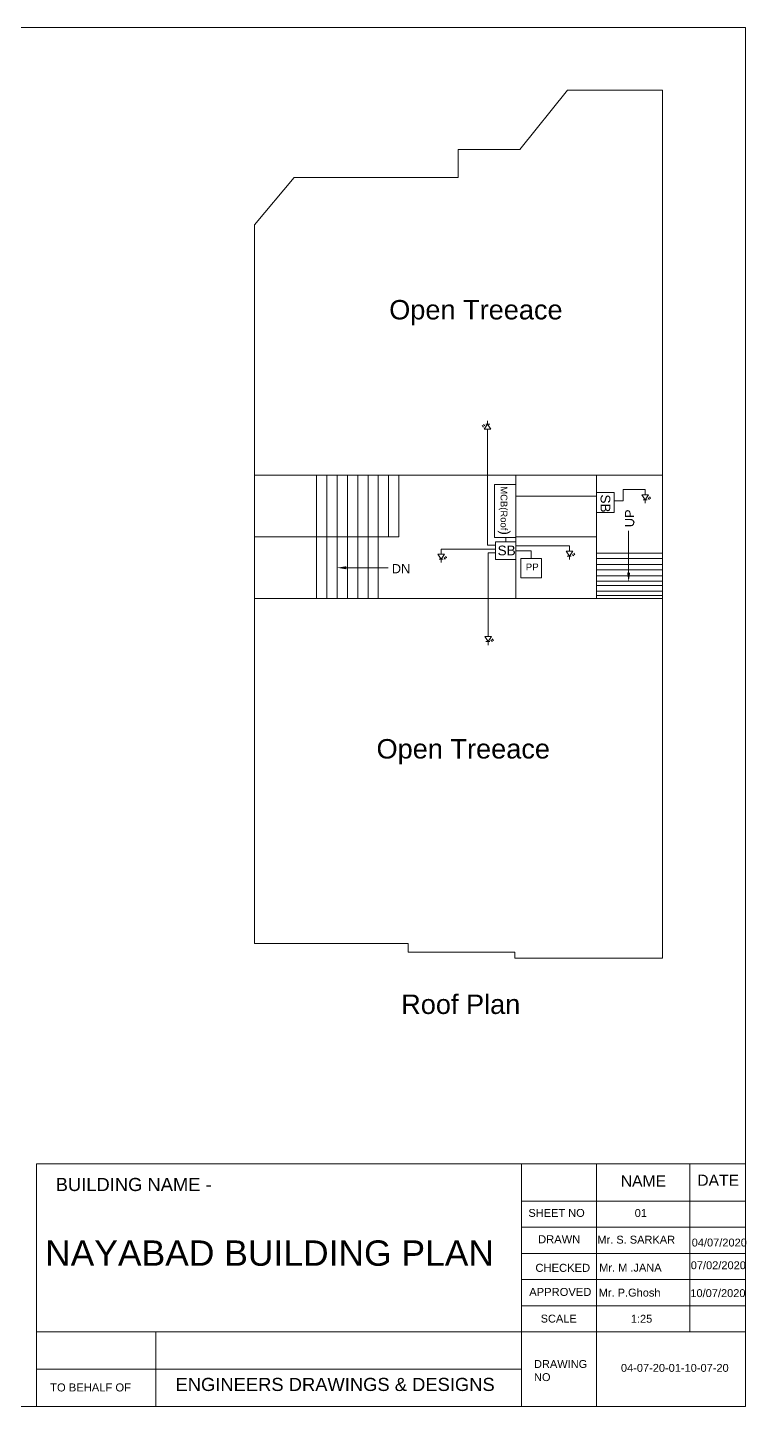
# Model space of a CAD drawing. Header units: inches. Extents: x 0 to 34628, y 0 to 24475.
# Drawn here: x 21875 to 34628, y 0 to 24475 of the extents above; entities that cross this region are included whole.
import ezdxf

# ---------------------------------------------------------------- set-up
doc = ezdxf.new("R2010")
doc.units = ezdxf.units.IN
doc.header["$LTSCALE"] = 500
doc.header["$MEASUREMENT"] = 0
for name, color, linetype, lineweight in [('LED with Phase', 6, 'Continuous', 9), ('Light with Phase', 3, 'Continuous', 9), ('PP with Phase', 4, 'Continuous', 9)]:
    doc.layers.add(name, color=color, linetype=linetype, lineweight=lineweight)
doc.styles.add('A1', font='arial.ttf')
doc.styles.get("Standard").update_dxf_attribs({"font": 'arial.ttf'})

# ---------------------------------------------------------------- blocks, each defined once
blk = doc.blocks.new('LED')
at = {"layer": 'LED with Phase', "lineweight": 9}
for p, q in [((0, -91), (0, 0)), ((0, -181), (-59, -91)), ((33, -181), (-38, -181)), ((59, -91), (0, -181)), ((0, -181), (0, -241)), ((0, -181), (33, -181)), ((64, -166), (51, -149)), ((72, -177), (60, -170)), ((69, -163), (72, -177)), ((88, -148), (75, -130)), ((96, -158), (83, -151)), ((92, -144), (96, -158))]:
    blk.add_line(p, q, dxfattribs=at)
for points in [[(59, -91), (-59, -91)], [(60, -170), (69, -163)], [(83, -151), (92, -144)]]:
    blk.add_lwpolyline(points, dxfattribs=at)
blk = doc.blocks.new('Power Point')
at = {"lineweight": 9}
blk.add_lwpolyline([(0, 183), (364, 183), (364, -158), (0, -158)], close=True, dxfattribs=at)
at = {"lineweight": 9, "insert": (84, 97), "char_height": 123.7, "attachment_point": 1}
blk.add_mtext_dynamic_manual_height_columns('PP', width=0.843, gutter_width=65.1, heights=[0], dxfattribs=at)
blk = doc.blocks.new('Nayabad Electrical')
at = {"lineweight": 9}
for p, q in [((-34615, 24475), (0, 24475)), ((0, 0), (0, 24475)), ((-4006, 22309), (-3161, 23366)), ((-3161, 23366), (-1476, 23366)), ((-5102, 21815), (-5102, 22309)), ((-5102, 22309), (-4006, 22309)), ((-8712, 20974), (-8010, 21815)), ((-8010, 21815), (-5102, 21815)), ((-8712, 20974), (-8712, 8218)), ((-1975, 15702), (-1979, 15689)), ((-5986, 8218), (-8712, 8218)), ((-5986, 8066), (-5986, 8218)), ((-1478, 7958), (-4096, 7958)), ((0, 0), (0, 7576)), ((0, 4305), (-12584, 4305)), ((-12584, 4305), (-12584, 0)), ((-3974, 1325), (-3974, 4305)), ((-2649, 1325), (-2649, 4305)), ((-993, 1325), (-993, 4305)), ((0, 4305), (0, 0)), ((0, 4305), (0, 0)), ((0, 4305), (0, 0)), ((0, 3643), (-3974, 3643)), ((0, 3179), (-3974, 3179)), ((0, 2715), (-3974, 2715)), ((0, 2252), (-3974, 2252)), ((0, 1788), (-3974, 1788)), ((-12584, 1325), (0, 1325)), ((-10466, 1325), (-10466, 0)), ((-3974, 1325), (-3974, 0)), ((-2649, 1325), (-2649, 0)), ((-12584, 662), (-10928, 662)), ((-10928, 662), (-3974, 662)), ((-34615, 0), (0, 0)), ((-22144, 0), (0, 0)), ((-12584, 0), (0, 0)), ((-12584, 0), (0, 0)), ((-12584, 0), (0, 0)), ((0, 0), (0, 0)), ((0, 0), (0, 0)), ((0, 0), (0, 0))]:
    blk.add_line(p, q, dxfattribs=at)
at = {"linetype": 'ByBlock', "lineweight": 9}
for p, q in [((-1478, 16532), (-1476, 23366)), ((-1478, 16532), (-4790, 16533)), ((-4077, 16532), (-4077, 14338)), ((-2649, 16532), (-2649, 14338)), ((-4077, 16155), (-2649, 16155)), ((-4257, 15347), (-4257, 15425)), ((-4038, 15435), (-4077, 15435)), ((-3672, 15435), (-2649, 15435)), ((-1478, 15151), (-1478, 15212)), ((-2649, 15143), (-1478, 15143)), ((-2649, 15048), (-1478, 15048)), ((-2649, 14943), (-1478, 14943)), ((-2649, 14848), (-1478, 14848)), ((-2649, 14744), (-1478, 14744)), ((-2649, 14649), (-1478, 14649)), ((-2649, 14569), (-1478, 14569)), ((-2649, 14473), (-1478, 14473)), ((-5054, 14338), (-1478, 14338)), ((-2649, 14394), (-1478, 14394)), ((-1478, 14338), (-1478, 7958)), ((-5986, 8066), (-4096, 8066)), ((-4096, 7958), (-4096, 8066))]:
    blk.add_line(p, q, dxfattribs=at)
at = {"linetype": 'ByBlock', "lineweight": 9, "ltscale": 5}
for p, q in [((-8712, 14338), (-8712, 16533)), ((-8549, 16533), (-6476, 16533)), ((-7614, 15435), (-7614, 16533)), ((-7431, 15435), (-7431, 16533)), ((-7249, 15435), (-7249, 16533)), ((-7066, 15435), (-7066, 16533)), ((-6883, 15435), (-6883, 16533)), ((-6700, 15435), (-6700, 16533)), ((-6517, 15435), (-6517, 16533)), ((-6334, 15435), (-6334, 16533)), ((-6151, 15435), (-6151, 16533)), ((-4790, 16533), (-6151, 16533)), ((-1478, 15212), (-1478, 16532)), ((-7614, 15435), (-8712, 15435)), ((-7614, 15435), (-6517, 15435)), ((-7614, 15435), (-7614, 14338)), ((-7431, 15435), (-7431, 14338)), ((-7249, 15435), (-7249, 14338)), ((-7066, 15435), (-7066, 14338)), ((-6883, 15435), (-6883, 14338)), ((-6700, 15435), (-6700, 14338)), ((-6517, 15435), (-6517, 14338)), ((-6517, 15435), (-6151, 15435)), ((-4038, 15435), (-3672, 15435)), ((-2076, 14798), (-2076, 15542)), ((-1478, 14338), (-1478, 15151)), ((-7086, 14887), (-6342, 14887)), ((-8549, 14338), (-6476, 14338))]:
    blk.add_line(p, q, dxfattribs=at)
blk.add_lwpolyline([(-5054, 14338), (-8712, 14338), (-8712, 16533), (-5054, 16533)], dxfattribs=at)
at = {"linetype": 'ByBlock', "lineweight": 9}
for points in [[(-4077, 16365), (-4077, 15425), (-4455, 15425), (-4455, 16365)], [(-2335, 16223), (-2335, 15865), (-2649, 15865), (-2649, 16223)], [(-4436, 15347), (-4077, 15347), (-4077, 15032), (-4436, 15032)]]:
    blk.add_lwpolyline(points, close=True, dxfattribs=at)
at = {"linetype": 'ByBlock', "lineweight": 9, "ltscale": 5}
for points in [[(-7086, 14914), (-7086, 14860), (-7249, 14887)], [(-2103, 14798), (-2049, 14798), (-2076, 14635)]]:
    blk.add_solid(points, dxfattribs=at)
at = {"layer": 'LED with Phase'}
for p, q in [((-4579, 17255), (-4579, 15289)), ((-2172, 16274), (-2172, 16075)), ((-2172, 16274), (-1782, 16274)), ((-2172, 16075), (-2335, 16075)), ((-4579, 15289), (-4436, 15289)), ((-4077, 15273), (-3126, 15273)), ((-4571, 13756), (-4571, 15150)), ((-4571, 15150), (-4436, 15150))]:
    blk.add_line(p, q, dxfattribs=at)
blk.add_lwpolyline([(-5401, 15219), (-4436, 15219)], dxfattribs=at)
at = {"layer": 'PP with Phase', "linetype": 'ByBlock', "lineweight": 9}
for p, q in [((-4077, 15189), (-3804, 15189)), ((-3804, 15189), (-3804, 15048))]:
    blk.add_line(p, q, dxfattribs=at)
at = {"layer": 'Light with Phase', "rotation": 180}
blk.add_blockref('LED', (-4579, 17255), dxfattribs=at)
at = {"layer": 'Light with Phase'}
for p in [(-1782, 16274), (-5401, 15219), (-3126, 15273), (-4571, 13756)]:
    blk.add_blockref('LED', p, dxfattribs=at)
at = {"layer": 'PP with Phase'}
blk.add_blockref('Power Point', (-3986, 14865), dxfattribs=at)
at = {"linetype": 'ByBlock', "lineweight": 9, "style": 'A1'}
blk.add_text('UP', height=162.6, rotation=90, dxfattribs=at).set_placement((-1979, 15606))
blk.add_text('DN', height=162.6, dxfattribs=at).set_placement((-6278, 14789))
at = {"lineweight": 9}
for s, height, p in [('NAME', 198.7, (-2215, 3903)), ('DATE', 198.7, (-858, 3916)), ('DRAWN', 142.1, (-3683, 2896)), ('CHECKED', 142.1, (-3730, 2389)), ('APPROVED', 142.1, (-3840, 1961))]:
    blk.add_text(s, height=height, dxfattribs=at).set_placement(p)
at = {"lineweight": 9, "attachment_point": 5, "style": 'A1'}
for s, insert, char_height, width in [('Open Treeace', (-4786, 19415), 344.57, 4456.41), ('Open Treeace', (-5010, 11621), 344.57, 4456.41), ('Roof Plan', (-5055, 7136), 344.6, 10122.89), ('NAYABAD BUILDING PLAN', (-8447, 2719), 450, 10122.89)]:
    blk.add_mtext(s, dxfattribs=dict(at, insert=insert, char_height=char_height, width=width))
at = {"linetype": 'ByBlock', "lineweight": 9, "attachment_point": 1, "rotation": 270}
for s, insert, char_height in [('{\\H0.69661x;MCB(Roof})', (-4176, 16333), 172.26), ('SB', (-2402, 16188), 172.3)]:
    blk.add_mtext_dynamic_manual_height_columns(s, width=230.83, gutter_width=65.1, heights=[0], dxfattribs=dict(at, insert=insert, char_height=char_height))
at = {"linetype": 'ByBlock', "lineweight": 9, "insert": (-4401, 15280), "char_height": 172.3, "attachment_point": 1}
blk.add_mtext_dynamic_manual_height_columns('SB', width=230.83, gutter_width=65.1, heights=[0], dxfattribs=at)
at = {"lineweight": 9, "attachment_point": 1}
for s, width, heights, insert, char_height in [('BUILDING NAME -', 3378.04, [0], (-12241, 4056), 233.09), ('SHEET NO', 1025.32, [0], (-3854, 3505), 139.9), ('01', 12.97, [0], (-1969, 3503), 139.9), ('Mr. S. SARKAR', 1639.31, [0], (-2631, 3030), 139.86), ('04/07/2020', 12.97, [0], (-957, 2979), 139.9), ('Mr. M .JANA', 1507.88, [0], (-2598, 2533), 139.86), ('07/02/2020', 12.97, [0], (-974, 2576), 139.9), ('Mr. P.Ghosh', 1196.44, [145], (-2607, 2090), 139.86), ('10/07/2020', 12.97, [0], (-981, 2081), 139.9), ('SCALE', 34.38, [0], (-3637, 1629), 139.9), ('1:25', 12.97, [0], (-2037, 1626), 139.9), ('DRAWING NO', 34.38, [0], (-3755, 823), 139.9), ('04-07-20-01-10-07-20', 12.97, [143], (-2213, 754), 139.86), ('ENGINEERS DRAWINGS & DESIGNS ', 6132.14, [0], (-10115, 507), 233.09), ('TO BEHALF OF', 1705.21, [0], (-12339, 408), 142.07)]:
    blk.add_mtext_dynamic_manual_height_columns(s, width=width, gutter_width=65.1, heights=heights, dxfattribs=dict(at, insert=insert, char_height=char_height))

msp = doc.modelspace()

# ---------------------------------------------------------------- block references
msp.add_blockref('Nayabad Electrical', (34615, 0))

doc.saveas('drawing.dxf')
